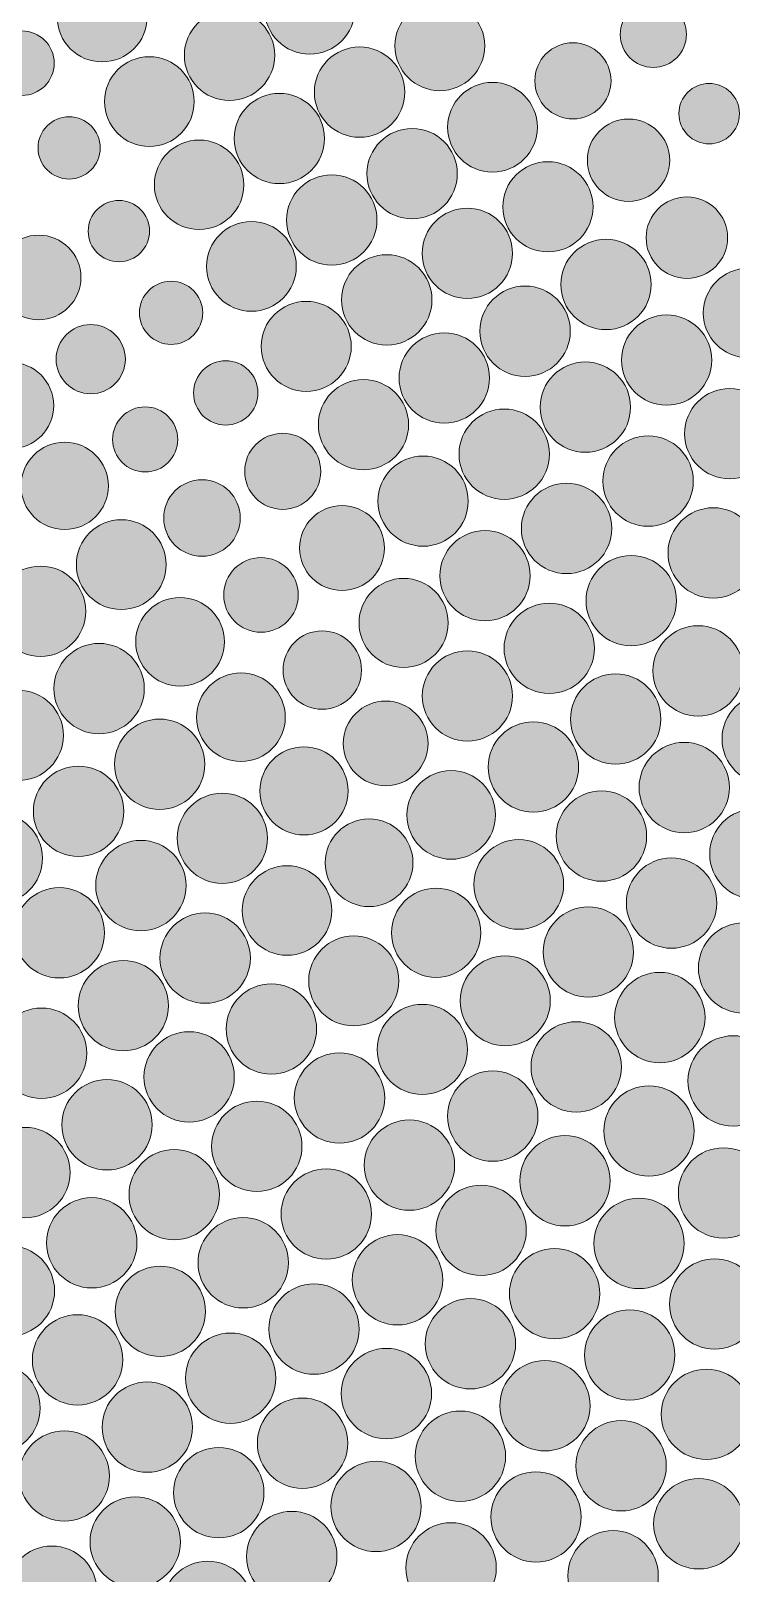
# Model space of a CAD drawing. Extents: x 3515 to 4006, y 175 to 667.
# Drawn here: x 3607.9 to 3645.5, y 257.7 to 340.4 of the extents above; entities that cross this region are included whole.
import ezdxf

# ---------------------------------------------------------------- set-up
doc = ezdxf.new("R2010")
doc.units = 0
doc.header["$MEASUREMENT"] = 0
doc.layers.add('Capa 1', color=7, linetype='Continuous', lineweight=0)

# ---------------------------------------------------------------- blocks, each defined once
blk = doc.blocks.new('Block_0')
at = {"layer": 'Capa 1', "true_color": 0x000000, "transparency": 33554687}
h = blk.add_hatch(color=18, dxfattribs=at)
h.dxf.hatch_style = 2
edge = h.paths.add_edge_path()
edge.add_arc((3622.891, 341.553), 2.42, 0, 360)
h = blk.add_hatch(color=18, dxfattribs=at)
h.dxf.hatch_style = 2
edge = h.paths.add_edge_path()
edge.add_arc((3611.767, 341.13), 2.412, 0, 360)
h = blk.add_hatch(color=18, dxfattribs=at)
h.dxf.hatch_style = 2
edge = h.paths.add_edge_path()
edge.add_arc((3618.593, 339.072), 2.421, 0, 360)
h = blk.add_hatch(color=18, dxfattribs=at)
h.dxf.hatch_style = 2
edge = h.paths.add_edge_path()
edge.add_arc((3629.862, 339.579), 2.404, 0, 360)
h = blk.add_hatch(color=18, dxfattribs=at)
h.dxf.hatch_style = 2
edge = h.paths.add_edge_path()
edge.add_arc((3641.301, 340.191), 1.771, 0, 360)
h = blk.add_hatch(color=18, dxfattribs=at)
h.dxf.hatch_style = 2
edge = h.paths.add_edge_path()
edge.add_arc((3607.467, 338.648), 1.731, 0, 360)
h = blk.add_hatch(color=18, dxfattribs=at)
h.dxf.hatch_style = 2
edge = h.paths.add_edge_path()
edge.add_arc((3614.296, 336.591), 2.404, 0, 360)
h = blk.add_hatch(color=18, dxfattribs=at)
h.dxf.hatch_style = 2
edge = h.paths.add_edge_path()
edge.add_arc((3625.562, 337.096), 2.421, 0, 360)
h = blk.add_hatch(color=18, dxfattribs=at)
h.dxf.hatch_style = 2
edge = h.paths.add_edge_path()
edge.add_arc((3636.993, 337.703), 2.041, 0, 360)
h = blk.add_hatch(color=18, dxfattribs=at)
h.dxf.hatch_style = 2
edge = h.paths.add_edge_path()
edge.add_arc((3632.685, 335.216), 2.404, 0, 360)
h = blk.add_hatch(color=18, dxfattribs=at)
h.dxf.hatch_style = 2
edge = h.paths.add_edge_path()
edge.add_arc((3644.294, 335.944), 1.619, 0, 360)
h = blk.add_hatch(color=18, dxfattribs=at)
h.dxf.hatch_style = 2
edge = h.paths.add_edge_path()
edge.add_arc((3621.262, 334.613), 2.418, 0, 360)
h = blk.add_hatch(color=18, dxfattribs=at)
h.dxf.hatch_style = 2
edge = h.paths.add_edge_path()
edge.add_arc((3609.998, 334.109), 1.668, 0, 360)
h = blk.add_hatch(color=18, dxfattribs=at)
h.dxf.hatch_style = 2
edge = h.paths.add_edge_path()
edge.add_arc((3639.973, 333.447), 2.206, 0, 360)
h = blk.add_hatch(color=18, dxfattribs=at)
h.dxf.hatch_style = 2
edge = h.paths.add_edge_path()
edge.add_arc((3628.378, 332.729), 2.421, 0, 360)
h = blk.add_hatch(color=18, dxfattribs=at)
h.dxf.hatch_style = 2
edge = h.paths.add_edge_path()
edge.add_arc((3616.963, 332.131), 2.399, 0, 360)
h = blk.add_hatch(color=18, dxfattribs=at)
h.dxf.hatch_style = 2
edge = h.paths.add_edge_path()
edge.add_arc((3635.654, 330.951), 2.416, 0, 360)
h = blk.add_hatch(color=18, dxfattribs=at)
h.dxf.hatch_style = 2
edge = h.paths.add_edge_path()
edge.add_arc((3624.072, 330.242), 2.421, 0, 360)
h = blk.add_hatch(color=18, dxfattribs=at)
h.dxf.hatch_style = 2
edge = h.paths.add_edge_path()
edge.add_arc((3612.663, 329.649), 1.642, 0, 360)
h = blk.add_hatch(color=18, dxfattribs=at)
h.dxf.hatch_style = 2
edge = h.paths.add_edge_path()
edge.add_arc((3631.335, 328.456), 2.421, 0, 360)
h = blk.add_hatch(color=18, dxfattribs=at)
h.dxf.hatch_style = 2
edge = h.paths.add_edge_path()
edge.add_arc((3643.1, 329.297), 2.182, 0, 360)
h = blk.add_hatch(color=18, dxfattribs=at)
h.dxf.hatch_style = 2
edge = h.paths.add_edge_path()
edge.add_arc((3619.766, 327.755), 2.405, 0, 360)
h = blk.add_hatch(color=18, dxfattribs=at)
h.dxf.hatch_style = 2
edge = h.paths.add_edge_path()
edge.add_arc((3608.364, 327.166), 2.267, 0, 360)
h = blk.add_hatch(color=18, dxfattribs=at)
h.dxf.hatch_style = 2
edge = h.paths.add_edge_path()
edge.add_arc((3638.765, 326.788), 2.421, 0, 360)
h = blk.add_hatch(color=18, dxfattribs=at)
h.dxf.hatch_style = 2
edge = h.paths.add_edge_path()
edge.add_arc((3627.019, 325.962), 2.42, 0, 360)
h = blk.add_hatch(color=18, dxfattribs=at)
h.dxf.hatch_style = 2
edge = h.paths.add_edge_path()
edge.add_arc((3646.371, 325.258), 2.39, 0, 360)
h = blk.add_hatch(color=18, dxfattribs=at)
h.dxf.hatch_style = 2
edge = h.paths.add_edge_path()
edge.add_arc((3615.461, 325.269), 1.695, 0, 360)
h = blk.add_hatch(color=18, dxfattribs=at)
h.dxf.hatch_style = 2
edge = h.paths.add_edge_path()
edge.add_arc((3634.431, 324.282), 2.421, 0, 360)
h = blk.add_hatch(color=18, dxfattribs=at)
h.dxf.hatch_style = 2
edge = h.paths.add_edge_path()
edge.add_arc((3622.703, 323.468), 2.412, 0, 360)
h = blk.add_hatch(color=18, dxfattribs=at)
h.dxf.hatch_style = 2
edge = h.paths.add_edge_path()
edge.add_arc((3642.014, 322.734), 2.418, 0, 360)
h = blk.add_hatch(color=18, dxfattribs=at)
h.dxf.hatch_style = 2
edge = h.paths.add_edge_path()
edge.add_arc((3611.156, 322.784), 1.854, 0, 360)
h = blk.add_hatch(color=18, dxfattribs=at)
h.dxf.hatch_style = 2
edge = h.paths.add_edge_path()
edge.add_arc((3630.1, 321.777), 2.421, 0, 360)
h = blk.add_hatch(color=18, dxfattribs=at)
h.dxf.hatch_style = 2
edge = h.paths.add_edge_path()
edge.add_arc((3606.851, 320.298), 2.32, 0, 360)
h = blk.add_hatch(color=18, dxfattribs=at)
h.dxf.hatch_style = 2
edge = h.paths.add_edge_path()
edge.add_arc((3618.388, 320.976), 1.725, 0, 360)
h = blk.add_hatch(color=18, dxfattribs=at)
h.dxf.hatch_style = 2
edge = h.paths.add_edge_path()
edge.add_arc((3637.661, 320.212), 2.421, 0, 360)
h = blk.add_hatch(color=18, dxfattribs=at)
h.dxf.hatch_style = 2
edge = h.paths.add_edge_path()
edge.add_arc((3625.77, 319.274), 2.417, 0, 360)
h = blk.add_hatch(color=18, dxfattribs=at)
h.dxf.hatch_style = 2
edge = h.paths.add_edge_path()
edge.add_arc((3645.399, 318.791), 2.421, 0, 360)
h = blk.add_hatch(color=18, dxfattribs=at)
h.dxf.hatch_style = 2
edge = h.paths.add_edge_path()
edge.add_arc((3614.074, 318.484), 1.745, 0, 360)
h = blk.add_hatch(color=18, dxfattribs=at)
h.dxf.hatch_style = 2
edge = h.paths.add_edge_path()
edge.add_arc((3633.312, 317.692), 2.421, 0, 360)
h = blk.add_hatch(color=18, dxfattribs=at)
h.dxf.hatch_style = 2
edge = h.paths.add_edge_path()
edge.add_arc((3609.761, 315.993), 2.34, 0, 360)
h = blk.add_hatch(color=18, dxfattribs=at)
h.dxf.hatch_style = 2
edge = h.paths.add_edge_path()
edge.add_arc((3621.442, 316.772), 2.038, 0, 360)
h = blk.add_hatch(color=18, dxfattribs=at)
h.dxf.hatch_style = 2
edge = h.paths.add_edge_path()
edge.add_arc((3641.023, 316.249), 2.421, 0, 360)
h = blk.add_hatch(color=18, dxfattribs=at)
h.dxf.hatch_style = 2
edge = h.paths.add_edge_path()
edge.add_arc((3628.965, 315.176), 2.418, 0, 360)
h = blk.add_hatch(color=18, dxfattribs=at)
h.dxf.hatch_style = 2
edge = h.paths.add_edge_path()
edge.add_arc((3617.116, 314.271), 2.05, 0, 360)
h = blk.add_hatch(color=18, dxfattribs=at)
h.dxf.hatch_style = 2
edge = h.paths.add_edge_path()
edge.add_arc((3636.652, 313.712), 2.421, 0, 360)
h = blk.add_hatch(color=18, dxfattribs=at)
h.dxf.hatch_style = 2
edge = h.paths.add_edge_path()
edge.add_arc((3612.792, 311.771), 2.407, 0, 360)
h = blk.add_hatch(color=18, dxfattribs=at)
h.dxf.hatch_style = 2
edge = h.paths.add_edge_path()
edge.add_arc((3624.621, 312.661), 2.274, 0, 360)
h = blk.add_hatch(color=18, dxfattribs=at)
h.dxf.hatch_style = 2
edge = h.paths.add_edge_path()
edge.add_arc((3644.513, 312.399), 2.421, 0, 360)
h = blk.add_hatch(color=18, dxfattribs=at)
h.dxf.hatch_style = 2
edge = h.paths.add_edge_path()
edge.add_arc((3632.285, 311.178), 2.42, 0, 360)
h = blk.add_hatch(color=18, dxfattribs=at)
h.dxf.hatch_style = 2
edge = h.paths.add_edge_path()
edge.add_arc((3608.468, 309.272), 2.421, 0, 360)
h = blk.add_hatch(color=18, dxfattribs=at)
h.dxf.hatch_style = 2
edge = h.paths.add_edge_path()
edge.add_arc((3620.28, 310.148), 1.998, 0, 360)
h = blk.add_hatch(color=18, dxfattribs=at)
h.dxf.hatch_style = 2
edge = h.paths.add_edge_path()
edge.add_arc((3640.117, 309.839), 2.421, 0, 360)
h = blk.add_hatch(color=18, dxfattribs=at)
h.dxf.hatch_style = 2
edge = h.paths.add_edge_path()
edge.add_arc((3627.922, 308.647), 2.389, 0, 360)
h = blk.add_hatch(color=18, dxfattribs=at)
h.dxf.hatch_style = 2
edge = h.paths.add_edge_path()
edge.add_arc((3615.941, 307.637), 2.375, 0, 360)
h = blk.add_hatch(color=18, dxfattribs=at)
h.dxf.hatch_style = 2
edge = h.paths.add_edge_path()
edge.add_arc((3635.726, 307.284), 2.421, 0, 360)
h = blk.add_hatch(color=18, dxfattribs=at)
h.dxf.hatch_style = 2
edge = h.paths.add_edge_path()
edge.add_arc((3643.703, 306.078), 2.421, 0, 360)
h = blk.add_hatch(color=18, dxfattribs=at)
h.dxf.hatch_style = 2
edge = h.paths.add_edge_path()
edge.add_arc((3611.603, 305.128), 2.421, 0, 360)
h = blk.add_hatch(color=18, dxfattribs=at)
h.dxf.hatch_style = 2
edge = h.paths.add_edge_path()
edge.add_arc((3623.562, 306.119), 2.102, 0, 360)
h = blk.add_hatch(color=18, dxfattribs=at)
h.dxf.hatch_style = 2
edge = h.paths.add_edge_path()
edge.add_arc((3631.341, 304.734), 2.418, 0, 360)
h = blk.add_hatch(color=18, dxfattribs=at)
h.dxf.hatch_style = 2
edge = h.paths.add_edge_path()
edge.add_arc((3619.205, 303.594), 2.374, 0, 360)
h = blk.add_hatch(color=18, dxfattribs=at)
h.dxf.hatch_style = 2
edge = h.paths.add_edge_path()
edge.add_arc((3639.286, 303.498), 2.421, 0, 360)
h = blk.add_hatch(color=18, dxfattribs=at)
h.dxf.hatch_style = 2
edge = h.paths.add_edge_path()
edge.add_arc((3607.268, 302.62), 2.421, 0, 360)
h = blk.add_hatch(color=18, dxfattribs=at)
h.dxf.hatch_style = 2
edge = h.paths.add_edge_path()
edge.add_arc((3626.96, 302.188), 2.271, 0, 360)
h = blk.add_hatch(color=18, dxfattribs=at)
h.dxf.hatch_style = 2
edge = h.paths.add_edge_path()
edge.add_arc((3647.406, 302.433), 2.421, 0, 360)
h = blk.add_hatch(color=18, dxfattribs=at)
h.dxf.hatch_style = 2
edge = h.paths.add_edge_path()
edge.add_arc((3614.851, 301.072), 2.421, 0, 360)
h = blk.add_hatch(color=18, dxfattribs=at)
h.dxf.hatch_style = 2
edge = h.paths.add_edge_path()
edge.add_arc((3634.875, 300.924), 2.421, 0, 360)
h = blk.add_hatch(color=18, dxfattribs=at)
h.dxf.hatch_style = 2
edge = h.paths.add_edge_path()
edge.add_arc((3622.583, 299.645), 2.363, 0, 360)
h = blk.add_hatch(color=18, dxfattribs=at)
h.dxf.hatch_style = 2
edge = h.paths.add_edge_path()
edge.add_arc((3642.96, 299.824), 2.421, 0, 360)
h = blk.add_hatch(color=18, dxfattribs=at)
h.dxf.hatch_style = 2
edge = h.paths.add_edge_path()
edge.add_arc((3610.501, 298.551), 2.421, 0, 360)
h = blk.add_hatch(color=18, dxfattribs=at)
h.dxf.hatch_style = 2
edge = h.paths.add_edge_path()
edge.add_arc((3630.47, 298.356), 2.374, 0, 360)
h = blk.add_hatch(color=18, dxfattribs=at)
h.dxf.hatch_style = 2
edge = h.paths.add_edge_path()
edge.add_arc((3618.21, 297.106), 2.418, 0, 360)
h = blk.add_hatch(color=18, dxfattribs=at)
h.dxf.hatch_style = 2
edge = h.paths.add_edge_path()
edge.add_arc((3638.522, 297.223), 2.421, 0, 360)
h = blk.add_hatch(color=18, dxfattribs=at)
h.dxf.hatch_style = 2
edge = h.paths.add_edge_path()
edge.add_arc((3606.152, 296.033), 2.421, 0, 360)
h = blk.add_hatch(color=18, dxfattribs=at)
h.dxf.hatch_style = 2
edge = h.paths.add_edge_path()
edge.add_arc((3646.746, 296.264), 2.421, 0, 360)
h = blk.add_hatch(color=18, dxfattribs=at)
h.dxf.hatch_style = 2
edge = h.paths.add_edge_path()
edge.add_arc((3626.071, 295.793), 2.351, 0, 360)
h = blk.add_hatch(color=18, dxfattribs=at)
h.dxf.hatch_style = 2
edge = h.paths.add_edge_path()
edge.add_arc((3613.841, 294.571), 2.421, 0, 360)
h = blk.add_hatch(color=18, dxfattribs=at)
h.dxf.hatch_style = 2
edge = h.paths.add_edge_path()
edge.add_arc((3634.091, 294.629), 2.404, 0, 360)
h = blk.add_hatch(color=18, dxfattribs=at)
h.dxf.hatch_style = 2
edge = h.paths.add_edge_path()
edge.add_arc((3642.278, 293.632), 2.421, 0, 360)
h = blk.add_hatch(color=18, dxfattribs=at)
h.dxf.hatch_style = 2
edge = h.paths.add_edge_path()
edge.add_arc((3621.676, 293.235), 2.399, 0, 360)
h = blk.add_hatch(color=18, dxfattribs=at)
h.dxf.hatch_style = 2
edge = h.paths.add_edge_path()
edge.add_arc((3609.475, 292.038), 2.421, 0, 360)
h = blk.add_hatch(color=18, dxfattribs=at)
h.dxf.hatch_style = 2
edge = h.paths.add_edge_path()
edge.add_arc((3629.666, 292.042), 2.392, 0, 360)
h = blk.add_hatch(color=18, dxfattribs=at)
h.dxf.hatch_style = 2
edge = h.paths.add_edge_path()
edge.add_arc((3617.287, 290.681), 2.421, 0, 360)
h = blk.add_hatch(color=18, dxfattribs=at)
h.dxf.hatch_style = 2
edge = h.paths.add_edge_path()
edge.add_arc((3637.818, 291.008), 2.418, 0, 360)
h = blk.add_hatch(color=18, dxfattribs=at)
h.dxf.hatch_style = 2
edge = h.paths.add_edge_path()
edge.add_arc((3625.248, 289.461), 2.411, 0, 360)
h = blk.add_hatch(color=18, dxfattribs=at)
h.dxf.hatch_style = 2
edge = h.paths.add_edge_path()
edge.add_arc((3646.14, 290.154), 2.421, 0, 360)
h = blk.add_hatch(color=18, dxfattribs=at)
h.dxf.hatch_style = 2
edge = h.paths.add_edge_path()
edge.add_arc((3612.901, 288.131), 2.421, 0, 360)
h = blk.add_hatch(color=18, dxfattribs=at)
h.dxf.hatch_style = 2
edge = h.paths.add_edge_path()
edge.add_arc((3633.367, 288.393), 2.413, 0, 360)
h = blk.add_hatch(color=18, dxfattribs=at)
h.dxf.hatch_style = 2
edge = h.paths.add_edge_path()
edge.add_arc((3641.65, 287.497), 2.421, 0, 360)
h = blk.add_hatch(color=18, dxfattribs=at)
h.dxf.hatch_style = 2
edge = h.paths.add_edge_path()
edge.add_arc((3620.836, 286.885), 2.421, 0, 360)
h = blk.add_hatch(color=18, dxfattribs=at)
h.dxf.hatch_style = 2
edge = h.paths.add_edge_path()
edge.add_arc((3608.52, 285.585), 2.421, 0, 360)
h = blk.add_hatch(color=18, dxfattribs=at)
h.dxf.hatch_style = 2
edge = h.paths.add_edge_path()
edge.add_arc((3628.923, 285.786), 2.416, 0, 360)
h = blk.add_hatch(color=18, dxfattribs=at)
h.dxf.hatch_style = 2
edge = h.paths.add_edge_path()
edge.add_arc((3637.169, 284.851), 2.42, 0, 360)
h = blk.add_hatch(color=18, dxfattribs=at)
h.dxf.hatch_style = 2
edge = h.paths.add_edge_path()
edge.add_arc((3616.429, 284.315), 2.421, 0, 360)
h = blk.add_hatch(color=18, dxfattribs=at)
h.dxf.hatch_style = 2
edge = h.paths.add_edge_path()
edge.add_arc((3645.581, 284.1), 2.421, 0, 360)
h = blk.add_hatch(color=18, dxfattribs=at)
h.dxf.hatch_style = 2
edge = h.paths.add_edge_path()
edge.add_arc((3624.486, 283.186), 2.421, 0, 360)
h = blk.add_hatch(color=18, dxfattribs=at)
h.dxf.hatch_style = 2
edge = h.paths.add_edge_path()
edge.add_arc((3632.697, 282.214), 2.421, 0, 360)
h = blk.add_hatch(color=18, dxfattribs=at)
h.dxf.hatch_style = 2
edge = h.paths.add_edge_path()
edge.add_arc((3612.027, 281.75), 2.421, 0, 360)
h = blk.add_hatch(color=18, dxfattribs=at)
h.dxf.hatch_style = 2
edge = h.paths.add_edge_path()
edge.add_arc((3641.07, 281.418), 2.421, 0, 360)
h = blk.add_hatch(color=18, dxfattribs=at)
h.dxf.hatch_style = 2
edge = h.paths.add_edge_path()
edge.add_arc((3620.055, 280.593), 2.421, 0, 360)
h = blk.add_hatch(color=18, dxfattribs=at)
h.dxf.hatch_style = 2
edge = h.paths.add_edge_path()
edge.add_arc((3628.233, 279.586), 2.421, 0, 360)
h = blk.add_hatch(color=18, dxfattribs=at)
h.dxf.hatch_style = 2
edge = h.paths.add_edge_path()
edge.add_arc((3607.629, 279.189), 2.421, 0, 360)
h = blk.add_hatch(color=18, dxfattribs=at)
h.dxf.hatch_style = 2
edge = h.paths.add_edge_path()
edge.add_arc((3636.568, 278.748), 2.421, 0, 360)
h = blk.add_hatch(color=18, dxfattribs=at)
h.dxf.hatch_style = 2
edge = h.paths.add_edge_path()
edge.add_arc((3615.63, 278.005), 2.421, 0, 360)
h = blk.add_hatch(color=18, dxfattribs=at)
h.dxf.hatch_style = 2
edge = h.paths.add_edge_path()
edge.add_arc((3645.066, 278.096), 2.421, 0, 360)
h = blk.add_hatch(color=18, dxfattribs=at)
h.dxf.hatch_style = 2
edge = h.paths.add_edge_path()
edge.add_arc((3623.777, 276.967), 2.421, 0, 360)
h = blk.add_hatch(color=18, dxfattribs=at)
h.dxf.hatch_style = 2
edge = h.paths.add_edge_path()
edge.add_arc((3611.211, 275.423), 2.421, 0, 360)
h = blk.add_hatch(color=18, dxfattribs=at)
h.dxf.hatch_style = 2
edge = h.paths.add_edge_path()
edge.add_arc((3632.076, 276.089), 2.421, 0, 360)
h = blk.add_hatch(color=18, dxfattribs=at)
h.dxf.hatch_style = 2
edge = h.paths.add_edge_path()
edge.add_arc((3640.534, 275.389), 2.421, 0, 360)
h = blk.add_hatch(color=18, dxfattribs=at)
h.dxf.hatch_style = 2
edge = h.paths.add_edge_path()
edge.add_arc((3619.328, 274.354), 2.421, 0, 360)
h = blk.add_hatch(color=18, dxfattribs=at)
h.dxf.hatch_style = 2
edge = h.paths.add_edge_path()
edge.add_arc((3627.593, 273.439), 2.421, 0, 360)
h = blk.add_hatch(color=18, dxfattribs=at)
h.dxf.hatch_style = 2
edge = h.paths.add_edge_path()
edge.add_arc((3606.797, 272.847), 2.421, 0, 360)
h = blk.add_hatch(color=18, dxfattribs=at)
h.dxf.hatch_style = 2
edge = h.paths.add_edge_path()
edge.add_arc((3636.012, 272.695), 2.421, 0, 360)
h = blk.add_hatch(color=18, dxfattribs=at)
h.dxf.hatch_style = 2
edge = h.paths.add_edge_path()
edge.add_arc((3644.59, 272.141), 2.421, 0, 360)
h = blk.add_hatch(color=18, dxfattribs=at)
h.dxf.hatch_style = 2
edge = h.paths.add_edge_path()
edge.add_arc((3614.886, 271.749), 2.421, 0, 360)
h = blk.add_hatch(color=18, dxfattribs=at)
h.dxf.hatch_style = 2
edge = h.paths.add_edge_path()
edge.add_arc((3623.118, 270.799), 2.421, 0, 360)
h = blk.add_hatch(color=18, dxfattribs=at)
h.dxf.hatch_style = 2
edge = h.paths.add_edge_path()
edge.add_arc((3631.5, 270.013), 2.421, 0, 360)
h = blk.add_hatch(color=18, dxfattribs=at)
h.dxf.hatch_style = 2
edge = h.paths.add_edge_path()
edge.add_arc((3610.449, 269.15), 2.421, 0, 360)
h = blk.add_hatch(color=18, dxfattribs=at)
h.dxf.hatch_style = 2
edge = h.paths.add_edge_path()
edge.add_arc((3640.037, 269.409), 2.421, 0, 360)
h = blk.add_hatch(color=18, dxfattribs=at)
h.dxf.hatch_style = 2
edge = h.paths.add_edge_path()
edge.add_arc((3618.651, 268.167), 2.421, 0, 360)
h = blk.add_hatch(color=18, dxfattribs=at)
h.dxf.hatch_style = 2
edge = h.paths.add_edge_path()
edge.add_arc((3626.998, 267.342), 2.421, 0, 360)
h = blk.add_hatch(color=18, dxfattribs=at)
h.dxf.hatch_style = 2
edge = h.paths.add_edge_path()
edge.add_arc((3606.019, 266.557), 2.421, 0, 360)
h = blk.add_hatch(color=18, dxfattribs=at)
h.dxf.hatch_style = 2
edge = h.paths.add_edge_path()
edge.add_arc((3635.495, 266.69), 2.421, 0, 360)
h = blk.add_hatch(color=18, dxfattribs=at)
h.dxf.hatch_style = 2
edge = h.paths.add_edge_path()
edge.add_arc((3614.19, 265.543), 2.421, 0, 360)
h = blk.add_hatch(color=18, dxfattribs=at)
h.dxf.hatch_style = 2
edge = h.paths.add_edge_path()
edge.add_arc((3644.149, 266.231), 2.421, 0, 360)
h = blk.add_hatch(color=18, dxfattribs=at)
h.dxf.hatch_style = 2
edge = h.paths.add_edge_path()
edge.add_arc((3622.504, 264.68), 2.421, 0, 360)
h = blk.add_hatch(color=18, dxfattribs=at)
h.dxf.hatch_style = 2
edge = h.paths.add_edge_path()
edge.add_arc((3630.964, 263.984), 2.421, 0, 360)
h = blk.add_hatch(color=18, dxfattribs=at)
h.dxf.hatch_style = 2
edge = h.paths.add_edge_path()
edge.add_arc((3639.576, 263.473), 2.421, 0, 360)
h = blk.add_hatch(color=18, dxfattribs=at)
h.dxf.hatch_style = 2
edge = h.paths.add_edge_path()
edge.add_arc((3609.737, 262.926), 2.421, 0, 360)
h = blk.add_hatch(color=18, dxfattribs=at)
h.dxf.hatch_style = 2
edge = h.paths.add_edge_path()
edge.add_arc((3618.018, 262.029), 2.421, 0, 360)
h = blk.add_hatch(color=18, dxfattribs=at)
h.dxf.hatch_style = 2
edge = h.paths.add_edge_path()
edge.add_arc((3626.443, 261.291), 2.421, 0, 360)
h = blk.add_hatch(color=18, dxfattribs=at)
h.dxf.hatch_style = 2
edge = h.paths.add_edge_path()
edge.add_arc((3635.015, 260.73), 2.421, 0, 360)
h = blk.add_hatch(color=18, dxfattribs=at)
h.dxf.hatch_style = 2
edge = h.paths.add_edge_path()
edge.add_arc((3643.74, 260.364), 2.421, 0, 360)
h = blk.add_hatch(color=18, dxfattribs=at)
h.dxf.hatch_style = 2
edge = h.paths.add_edge_path()
edge.add_arc((3613.54, 259.385), 2.421, 0, 360)
h = blk.add_hatch(color=18, dxfattribs=at)
h.dxf.hatch_style = 2
edge = h.paths.add_edge_path()
edge.add_arc((3621.93, 258.608), 2.421, 0, 360)
h = blk.add_hatch(color=18, dxfattribs=at)
h.dxf.hatch_style = 2
edge = h.paths.add_edge_path()
edge.add_arc((3630.465, 258), 2.421, 0, 360)
h = blk.add_hatch(color=18, dxfattribs=at)
h.dxf.hatch_style = 2
edge = h.paths.add_edge_path()
edge.add_arc((3639.148, 257.579), 2.421, 0, 360)
h = blk.add_hatch(color=18, dxfattribs=at)
h.dxf.hatch_style = 2
edge = h.paths.add_edge_path()
edge.add_arc((3609.07, 256.75), 2.421, 0, 360)
h = blk.add_hatch(color=18, dxfattribs=at)
h.dxf.hatch_style = 2
edge = h.paths.add_edge_path()
edge.add_arc((3617.427, 255.936), 2.421, 0, 360)
at = {"layer": 'Capa 1'}
for centre, radius in [((3622.891, 341.553), 2.42), ((3611.767, 341.13), 2.412), ((3618.593, 339.072), 2.421), ((3629.862, 339.579), 2.404), ((3641.301, 340.191), 1.771), ((3607.467, 338.648), 1.731), ((3614.296, 336.591), 2.404), ((3625.562, 337.096), 2.421), ((3636.993, 337.703), 2.041), ((3632.685, 335.216), 2.404), ((3644.294, 335.944), 1.619), ((3621.262, 334.613), 2.418), ((3609.998, 334.109), 1.668), ((3639.973, 333.447), 2.206), ((3628.378, 332.729), 2.421), ((3616.963, 332.131), 2.399), ((3635.654, 330.951), 2.416), ((3624.072, 330.242), 2.421), ((3612.663, 329.649), 1.642), ((3631.335, 328.456), 2.421), ((3643.1, 329.297), 2.182), ((3619.766, 327.755), 2.405), ((3608.364, 327.166), 2.267), ((3638.765, 326.788), 2.421), ((3627.019, 325.962), 2.42), ((3646.371, 325.258), 2.39), ((3615.461, 325.269), 1.695), ((3634.431, 324.282), 2.421), ((3622.703, 323.468), 2.412), ((3642.014, 322.734), 2.418), ((3611.156, 322.784), 1.854), ((3630.1, 321.777), 2.421), ((3606.851, 320.298), 2.32), ((3618.388, 320.976), 1.725), ((3637.661, 320.212), 2.421), ((3625.77, 319.274), 2.417), ((3645.399, 318.791), 2.421), ((3614.074, 318.484), 1.745), ((3633.312, 317.692), 2.421), ((3609.761, 315.993), 2.34), ((3621.442, 316.772), 2.038), ((3641.023, 316.249), 2.421), ((3628.965, 315.176), 2.418), ((3617.116, 314.271), 2.05), ((3636.652, 313.712), 2.421), ((3612.792, 311.771), 2.407), ((3624.621, 312.661), 2.274), ((3644.513, 312.399), 2.421), ((3632.285, 311.178), 2.42), ((3608.468, 309.272), 2.421), ((3620.28, 310.148), 1.998), ((3640.117, 309.839), 2.421), ((3627.922, 308.647), 2.389), ((3615.941, 307.637), 2.375), ((3635.726, 307.284), 2.421), ((3643.703, 306.078), 2.421), ((3611.603, 305.128), 2.421), ((3623.562, 306.119), 2.102), ((3631.341, 304.734), 2.418), ((3619.205, 303.594), 2.374), ((3639.286, 303.498), 2.421), ((3607.268, 302.62), 2.421), ((3626.96, 302.188), 2.271), ((3647.406, 302.433), 2.421), ((3614.851, 301.072), 2.421), ((3634.875, 300.924), 2.421), ((3622.583, 299.645), 2.363), ((3642.96, 299.824), 2.421), ((3610.501, 298.551), 2.421), ((3630.47, 298.356), 2.374), ((3618.21, 297.106), 2.418), ((3638.522, 297.223), 2.421), ((3606.152, 296.033), 2.421), ((3646.746, 296.264), 2.421), ((3626.071, 295.793), 2.351), ((3613.841, 294.571), 2.421), ((3634.091, 294.629), 2.404), ((3642.278, 293.632), 2.421), ((3621.676, 293.235), 2.399), ((3609.475, 292.038), 2.421), ((3629.666, 292.042), 2.392), ((3617.287, 290.681), 2.421), ((3637.818, 291.008), 2.418), ((3625.248, 289.461), 2.411), ((3646.14, 290.154), 2.421), ((3612.901, 288.131), 2.421), ((3633.367, 288.393), 2.413), ((3641.65, 287.497), 2.421), ((3620.836, 286.885), 2.421), ((3608.52, 285.585), 2.421), ((3628.923, 285.786), 2.416), ((3637.169, 284.851), 2.42), ((3616.429, 284.315), 2.421), ((3645.581, 284.1), 2.421), ((3624.486, 283.186), 2.421), ((3632.697, 282.214), 2.421), ((3612.027, 281.75), 2.421), ((3641.07, 281.418), 2.421), ((3620.055, 280.593), 2.421), ((3628.233, 279.586), 2.421), ((3607.629, 279.189), 2.421), ((3636.568, 278.748), 2.421), ((3615.63, 278.005), 2.421), ((3645.066, 278.096), 2.421), ((3623.777, 276.967), 2.421), ((3611.211, 275.423), 2.421), ((3632.076, 276.089), 2.421), ((3640.534, 275.389), 2.421), ((3619.328, 274.354), 2.421), ((3627.593, 273.439), 2.421), ((3606.797, 272.847), 2.421), ((3636.012, 272.695), 2.421), ((3644.59, 272.141), 2.421), ((3614.886, 271.749), 2.421), ((3623.118, 270.799), 2.421), ((3631.5, 270.013), 2.421), ((3610.449, 269.15), 2.421), ((3640.037, 269.409), 2.421), ((3618.651, 268.167), 2.421), ((3626.998, 267.342), 2.421), ((3606.019, 266.557), 2.421), ((3635.495, 266.69), 2.421), ((3614.19, 265.543), 2.421), ((3644.149, 266.231), 2.421), ((3622.504, 264.68), 2.421), ((3630.964, 263.984), 2.421), ((3639.576, 263.473), 2.421), ((3609.737, 262.926), 2.421), ((3618.018, 262.029), 2.421), ((3626.443, 261.291), 2.421), ((3635.015, 260.73), 2.421), ((3643.74, 260.364), 2.421), ((3613.54, 259.385), 2.421), ((3621.93, 258.608), 2.421), ((3630.465, 258), 2.421), ((3639.148, 257.579), 2.421), ((3609.07, 256.75), 2.421), ((3617.427, 255.936), 2.421)]:
    blk.add_circle(centre, radius, dxfattribs=at)

msp = doc.modelspace()

# ---------------------------------------------------------------- block references
at = {"layer": 'Capa 1'}
msp.add_blockref('Block_0', (0, 0), dxfattribs=at)

doc.saveas('drawing.dxf')
